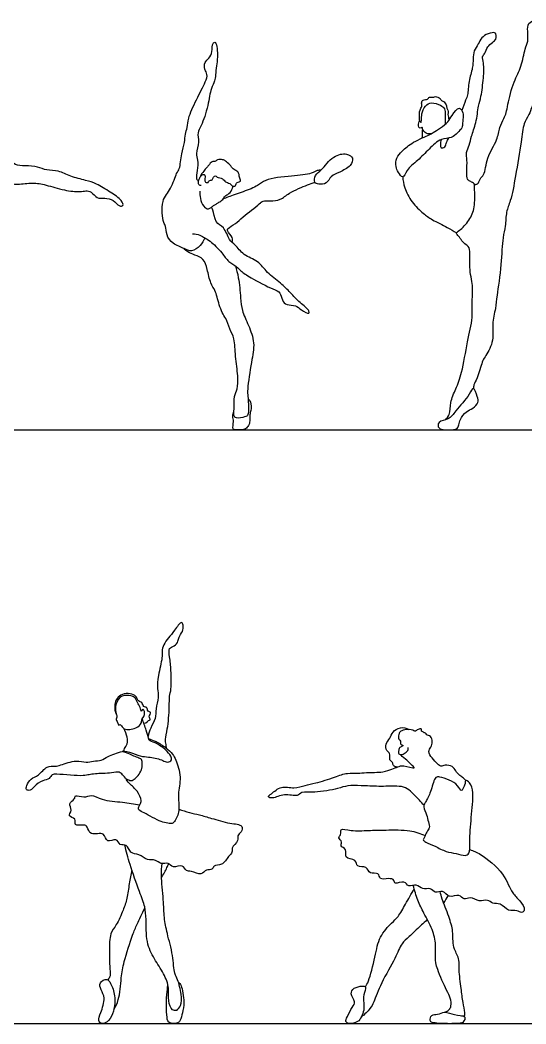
# Model space of a CAD drawing. Header units: millimetres. Extents: x 71.6 to 121.6, y 1.1 to 34.5.
# Drawn here: x 96.96 to 99.59, y 4.68 to 9.91 of the extents above; entities that cross this region are included whole.
import ezdxf

# ---------------------------------------------------------------- set-up
doc = ezdxf.new("R2010")
doc.units = ezdxf.units.MM

msp = doc.modelspace()

# ---------------------------------------------------------------- linework, layer by layer
for p, q in [((89.5772, 7.7764), (103.0033, 7.7764)), ((89.5623, 4.6846), (102.6985, 4.6846))]:
    msp.add_line(p, q)
for points, knots in [([(99.17, 7.8282), (99.1778, 7.8366), (99.1954, 7.8554), (99.1931, 7.9218), (99.2267, 7.9911), (99.2583, 8.0769), (99.2836, 8.2344), (99.314, 8.3578), (99.3071, 8.4462), (99.316, 8.5295), (99.2898, 8.6169), (99.3046, 8.7291), (99.2684, 8.7408), (99.2372, 8.788), (99.2219, 8.8019), (99.2479, 8.8156), (99.2985, 8.8683), (99.3247, 8.9343), (99.323, 9.0189), (99.319, 9.057), (99.3418, 9.0526), (99.3487, 9.086), (99.377, 9.1024), (99.3821, 9.198), (99.4429, 9.282), (99.4489, 9.3491), (99.4741, 9.3965), (99.4887, 9.429), (99.4941, 9.4737), (99.5245, 9.5922), (99.5675, 9.6637), (99.582, 9.7593), (99.6024, 9.7975), (99.5976, 9.8508), (99.5978, 9.8942), (99.6325, 9.9108), (99.6606, 9.9081), (99.6494, 9.8633), (99.6642, 9.8073), (99.6667, 9.7465), (99.6627, 9.713), (99.6437, 9.6889), (99.6222, 9.5867), (99.6392, 9.5109), (99.6071, 9.4153), (99.5746, 9.3703), (99.5644, 9.2693), (99.5362, 9.1021), (99.5125, 8.9716), (99.4841, 8.9128), (99.4851, 8.8346), (99.4657, 8.7746), (99.463, 8.6356), (99.4381, 8.4783), (99.4323, 8.4102), (99.4106, 8.3241), (99.4249, 8.2328), (99.3757, 8.1561), (99.3609, 8.1309), (99.3375, 8.0462), (99.317, 8.012), (99.3161, 7.9979), (99.3157, 7.9919)], [0, 0, 0, 0, 0.331933, 0.778735, 1.271291, 1.813627, 2.532155, 3.17567, 3.70079, 4.207294, 4.764266, 5.332258, 5.649908, 6.074637, 6.291296, 6.553829, 7.036639, 7.523298, 8.050755, 8.35581, 8.566535, 8.866903, 9.174042, 9.707985, 10.288809, 10.748515, 11.15601, 11.483073, 11.860262, 12.479542, 13.01764, 13.559092, 13.930274, 14.338331, 14.697324, 15.028098, 15.27957, 15.623059, 16.067913, 16.511172, 16.825117, 17.130492, 17.693697, 18.210962, 18.760227, 19.176169, 19.731019, 20.485797, 21.135528, 21.587575, 22.070146, 22.516954, 23.187777, 23.905925, 24.374982, 24.89543, 25.44383, 25.958667, 26.279712, 26.804151, 27.165034, 27.406701, 27.406701, 27.406701, 27.406701]), ([(99.3241, 9.0526), (99.3216, 9.0558), (99.3165, 9.0624), (99.2962, 9.0711), (99.2821, 9.0811), (99.2811, 9.1215), (99.2843, 9.1806), (99.2752, 9.2206), (99.297, 9.2596), (99.3044, 9.3071), (99.3325, 9.3751), (99.3403, 9.4639), (99.3573, 9.5122), (99.369, 9.6082), (99.3722, 9.6814), (99.3582, 9.7205), (99.379, 9.7357), (99.3864, 9.7729), (99.4151, 9.7915), (99.434, 9.8101), (99.4341, 9.8256), (99.4335, 9.8495), (99.3893, 9.8399), (99.3575, 9.8193), (99.3412, 9.7847), (99.3167, 9.75), (99.3137, 9.7071), (99.3132, 9.6583), (99.2895, 9.5933), (99.2879, 9.5198), (99.2749, 9.4935), (99.2629, 9.4563), (99.2564, 9.4384)], [0, 0, 0, 0, 0.197497, 0.459092, 0.68113, 1.028285, 1.472399, 1.82891, 2.192065, 2.582089, 3.071816, 3.600033, 4.010268, 4.564263, 5.059961, 5.393918, 5.654971, 5.993227, 6.324185, 6.605273, 6.826934, 7.058313, 7.401363, 7.75642, 8.101203, 8.466334, 8.830877, 9.222703, 9.701011, 10.177066, 10.486772, 10.914812, 10.914812, 10.914812, 10.914812]), ([(97.9174, 8.776), (97.9124, 8.761), (97.8974, 8.7336), (97.8488, 8.7003), (97.8101, 8.7216), (97.7505, 8.7432), (97.7157, 8.7877), (97.7177, 8.8384), (97.6985, 8.8541), (97.6869, 8.9757), (97.7451, 9.0261), (97.7679, 9.1142), (97.7898, 9.1347), (97.7939, 9.2158), (97.8154, 9.2705), (97.8137, 9.3152), (97.8298, 9.352), (97.8296, 9.402), (97.874, 9.4955), (97.92, 9.5833), (97.9347, 9.627), (97.9145, 9.6518), (97.9142, 9.6915), (97.9414, 9.71), (97.9586, 9.7436), (97.9546, 9.7894), (97.9815, 9.8016), (97.9852, 9.7118), (97.979, 9.674), (97.9731, 9.6247), (97.971, 9.5917), (97.9468, 9.5512), (97.9364, 9.4645), (97.9028, 9.3614), (97.8765, 9.3248), (97.8912, 9.2746), (97.8701, 9.2151), (97.882, 9.1812), (97.8811, 9.1282), (97.8702, 9.0828), (97.8808, 9.0736), (97.8847, 9.0697)], [0, 0, 0, 0, 0.395246, 0.807788, 1.172401, 1.62871, 2.053249, 2.437206, 2.713855, 3.311264, 3.826752, 4.350816, 4.662158, 5.16443, 5.615809, 5.989502, 6.34242, 6.73925, 7.327181, 7.911481, 8.27527, 8.583708, 8.923724, 9.24001, 9.593272, 9.972467, 10.175232, 10.675408, 11.069271, 11.460763, 11.787673, 12.165828, 12.711666, 13.311811, 13.681165, 14.080024, 14.526455, 14.866101, 15.287768, 15.668516, 15.901443, 15.901443, 15.901443, 15.901443]), ([(99.0967, 9.3179), (99.088, 9.3164), (99.0689, 9.3164), (99.0494, 9.3404), (99.0508, 9.3553), (99.0436, 9.3465), (99.031, 9.3449), (99.0285, 9.3737), (99.0377, 9.3881), (99.0422, 9.3716), (99.0476, 9.3921), (99.044, 9.4224), (99.0626, 9.4648), (99.0982, 9.4845), (99.145, 9.4679), (99.1692, 9.4498), (99.1675, 9.4164), (99.1695, 9.3834), (99.1684, 9.3662)], [0, 0, 0, 0, 0.292332, 0.598318, 0.76914, 0.920977, 1.089625, 1.381486, 1.567447, 1.724512, 1.92073, 2.248339, 2.623288, 2.967312, 3.356843, 3.652319, 3.964566, 4.371008, 4.371008, 4.371008, 4.371008]), ([(99.0366, 9.3836), (99.0356, 9.3913), (99.0347, 9.4064), (99.0348, 9.4414), (99.0498, 9.4605), (99.0442, 9.4818), (99.0533, 9.4957), (99.0788, 9.4953), (99.0852, 9.512), (99.1106, 9.5053), (99.1171, 9.5145), (99.1451, 9.5037), (99.1484, 9.4885), (99.1664, 9.4861), (99.1765, 9.4632), (99.1777, 9.4475), (99.1871, 9.4345), (99.1802, 9.418), (99.1877, 9.4043), (99.1874, 9.3913), (99.1868, 9.385)], [0, 0, 0, 0, 0.273285, 0.602396, 0.874275, 1.126122, 1.336664, 1.605941, 1.820684, 2.083862, 2.25767, 2.544805, 2.756379, 2.97681, 3.249616, 3.477231, 3.692094, 3.91713, 4.134818, 4.382396, 4.382396, 4.382396, 4.382396]), ([(98.9477, 9.0939), (98.9556, 9.0944), (98.9692, 9.1345), (99.0274, 9.1789), (99.084, 9.2373), (99.1439, 9.2958), (99.2024, 9.2927), (99.2321, 9.3227), (99.2592, 9.3472), (99.259, 9.3747), (99.2625, 9.4007), (99.2633, 9.4261), (99.2434, 9.4672), (99.2011, 9.4112), (99.1857, 9.3781), (99.146, 9.349), (99.1053, 9.3231), (99.0868, 9.3115), (98.9996, 9.2764), (98.9461, 9.23), (98.9137, 9.1951), (98.9102, 9.1456), (98.9229, 9.1187), (98.9407, 9.0934), (98.9477, 9.0939)], [0, 0, 0, 0, 0.355619, 0.849947, 1.370623, 1.877953, 2.289751, 2.648465, 2.981817, 3.268531, 3.555923, 3.852502, 4.157288, 4.570227, 4.932992, 5.32644, 5.711866, 5.981376, 6.520588, 7.010192, 7.391277, 7.770369, 8.09595, 8.414339, 8.414339, 8.414339, 8.414339]), ([(99.0499, 9.2962), (99.0502, 9.3042), (99.0508, 9.3202), (99.0514, 9.3347), (99.0518, 9.342)], [0, 0, 0, 0, 0.2774792, 0.5416221, 0.5416221, 0.5416221, 0.5416221]), ([(99.1475, 9.287), (99.1445, 9.2786), (99.144, 9.2618), (99.1453, 9.2407), (99.1715, 9.2477), (99.1743, 9.2745), (99.1836, 9.2884), (99.1879, 9.2957)], [0, 0, 0, 0, 0.293216, 0.518364, 0.76071, 1.044839, 1.329849, 1.329849, 1.329849, 1.329849]), ([(96.6433, 8.9808), (96.6518, 8.9845), (96.6699, 8.9914), (96.7014, 9.034), (96.7584, 9.0416), (96.8073, 9.0872), (96.88, 9.063), (96.9436, 9.0514), (97.0221, 9.0652), (97.0927, 9.0525), (97.1839, 9.0218), (97.2648, 9.0149), (97.2978, 9.0218), (97.3294, 9.019), (97.3555, 8.9772), (97.3976, 8.9851), (97.4437, 8.975), (97.4679, 8.94), (97.4982, 8.9404), (97.4837, 8.9775), (97.4243, 9.0138), (97.3555, 9.0592), (97.2975, 9.0759), (97.2187, 9.0934), (97.1581, 9.1279), (97.0946, 9.1254), (97.0486, 9.1469), (96.9845, 9.1518), (96.9297, 9.1523), (96.9014, 9.1854), (96.8441, 9.2094), (96.8138, 9.2117), (96.7985, 9.2113)], [0, 0, 0, 0, 0.303916, 0.707785, 1.139706, 1.588966, 2.071466, 2.542285, 3.048017, 3.537307, 4.110987, 4.627603, 4.957045, 5.263586, 5.641432, 6.002174, 6.392609, 6.763398, 7.010912, 7.309387, 7.800718, 8.326511, 8.776364, 9.291693, 9.774216, 10.221867, 10.630409, 11.094834, 11.51029, 11.87995, 12.32793, 12.719084, 12.719084, 12.719084, 12.719084]), ([(98.4906, 9.0656), (98.494, 9.0587), (98.5116, 9.0533), (98.5539, 9.0554), (98.5729, 9.1), (98.6204, 9.1174), (98.6772, 9.1466), (98.6949, 9.193), (98.6545, 9.2188), (98.5819, 9.206), (98.5285, 9.128), (98.4913, 9.1067), (98.4864, 9.0741), (98.4906, 9.0656)], [0, 0, 0, 0, 0.27509, 0.630156, 1.004967, 1.410909, 1.871039, 2.230113, 2.578496, 3.054815, 3.605227, 3.981119, 4.3217, 4.3217, 4.3217, 4.3217]), ([(97.8996, 9.0492), (97.8963, 9.0486), (97.8869, 9.0469), (97.8818, 9.0715), (97.8934, 9.0926), (97.9058, 9.1072), (97.9232, 9.1044), (97.9152, 9.0778), (97.9227, 9.0626), (97.9363, 9.0632), (97.9383, 9.0748), (97.9583, 9.0764), (97.9611, 9.0911), (97.9739, 9.1039), (97.9809, 9.088), (98.0127, 9.0887), (98.0234, 9.0645), (98.0487, 9.0624), (98.0635, 9.0413), (98.0792, 9.0481), (98.0829, 9.0664), (98.1106, 9.0683), (98.0943, 9.093), (98.0988, 9.1098), (98.0843, 9.1253), (98.0642, 9.1327), (98.0496, 9.1577), (98.0251, 9.1758), (98.0114, 9.1845), (97.9831, 9.1851), (97.9716, 9.1708), (97.9539, 9.1769), (97.938, 9.1512), (97.9239, 9.1405), (97.9089, 9.1164), (97.8956, 9.104), (97.8947, 9.0962), (97.8945, 9.0928)], [0, 0, 0, 0, 0.182211, 0.440617, 0.728628, 0.972241, 1.162239, 1.443545, 1.666964, 1.847243, 2.023823, 2.257299, 2.475705, 2.683486, 2.881234, 3.18747, 3.462406, 3.740309, 4.012654, 4.214437, 4.451127, 4.698671, 4.963593, 5.2011, 5.447656, 5.710297, 6.017358, 6.331235, 6.565046, 6.856782, 7.087383, 7.306621, 7.602804, 7.85478, 8.158103, 8.400671, 8.584924, 8.584924, 8.584924, 8.584924]), ([(98.5228, 9.1291), (98.5162, 9.1287), (98.5014, 9.1278), (98.4692, 9.1064), (98.3693, 9.0982), (98.2327, 9.0842), (98.1956, 9.0452), (98.1185, 9.0161), (98.0416, 8.9899), (98.022, 8.9816), (98.0126, 8.9777)], [0, 0, 0, 0, 0.255941, 0.593124, 1.177078, 1.845778, 2.254853, 2.77497, 3.293095, 3.610363, 3.610363, 3.610363, 3.610363]), ([(97.8918, 9.0185), (97.891, 9.006), (97.8931, 8.9811), (97.9068, 8.9387), (97.9368, 8.9224), (97.951, 8.9349), (97.9631, 8.944), (97.9783, 8.9513), (97.9904, 8.9618), (98.0132, 8.9736), (98.0213, 8.9963), (98.0456, 9.0024), (98.0625, 9.0337), (98.0643, 9.0413), (98.0652, 9.0452)], [0, 0, 0, 0, 0.353346, 0.733982, 1.039713, 1.269521, 1.495604, 1.727313, 1.959156, 2.244853, 2.513074, 2.791128, 3.122637, 3.321624, 3.321624, 3.321624, 3.321624]), ([(98.0611, 8.7517), (98.0626, 8.7601), (98.0667, 8.7784), (98.0336, 8.8094), (98.036, 8.8273), (98.0827, 8.8514), (98.1132, 8.885), (98.2021, 8.9505), (98.2189, 8.9703), (98.2608, 8.9682), (98.3143, 8.9717), (98.3555, 9.0127), (98.4524, 9.0517), (98.4775, 9.0611), (98.4906, 9.0656)], [0, 0, 0, 0, 0.290188, 0.658728, 0.869517, 1.261049, 1.680827, 2.275403, 2.562548, 2.916546, 3.328003, 3.768437, 4.347984, 4.718475, 4.718475, 4.718475, 4.718475]), ([(98.9477, 9.0939), (98.9491, 9.0746), (98.9555, 9.0354), (98.993, 8.9606), (99.0546, 8.9029), (99.0995, 8.8689), (99.181, 8.8313), (99.2117, 8.8122), (99.2275, 8.8025)], [0, 0, 0, 0, 0.430936, 0.94679, 1.461576, 1.893473, 2.421471, 2.843983, 2.843983, 2.843983, 2.843983]), ([(97.8537, 8.7971), (97.8667, 8.7973), (97.8932, 8.7931), (97.9178, 8.7747), (97.9478, 8.7599), (98.0091, 8.699), (98.0377, 8.651), (98.0849, 8.6271), (98.1052, 8.6011), (98.1586, 8.5664), (98.2693, 8.5085), (98.3133, 8.4946), (98.3177, 8.4505), (98.3437, 8.4234), (98.3928, 8.4267), (98.4169, 8.4007), (98.4629, 8.3759), (98.4623, 8.4013), (98.4098, 8.4391), (98.3639, 8.4906), (98.3125, 8.5417), (98.2408, 8.5922), (98.1981, 8.6588), (98.1192, 8.682), (98.0785, 8.7404), (98.0427, 8.7628), (98.0214, 8.8356), (97.9687, 8.8511), (97.9641, 8.9224), (97.9543, 8.9301), (97.9509, 8.9346)], [0, 0, 0, 0, 0.359797, 0.668959, 1.000777, 1.530248, 1.970604, 2.37135, 2.690559, 3.1505, 3.800677, 4.172623, 4.526752, 4.862222, 5.242736, 5.60029, 5.969565, 6.165615, 6.620228, 7.109716, 7.598283, 8.134179, 8.637436, 9.146513, 9.617276, 9.98892, 10.463845, 10.868619, 11.321505, 11.557978, 11.557978, 11.557978, 11.557978]), ([(98.0769, 8.6295), (98.083, 8.6094), (98.0946, 8.57), (98.105, 8.4624), (98.1087, 8.3976), (98.1469, 8.3197), (98.1807, 8.227), (98.1604, 8.131), (98.1384, 7.9921), (98.142, 7.9508), (98.1453, 7.9119), (98.1479, 7.8528), (98.1263, 7.8423), (98.0822, 7.8337), (98.067, 7.8488), (98.0713, 7.8865), (98.0686, 7.9518), (98.0896, 7.9886), (98.0925, 8.0602), (98.0746, 8.1568), (98.0757, 8.251), (98.047, 8.2989), (98.0289, 8.3587), (98.0049, 8.3842), (97.9811, 8.4685), (97.9726, 8.5012), (97.9452, 8.5408), (97.9315, 8.6112), (97.9149, 8.6687), (97.8669, 8.6863), (97.8287, 8.7001), (97.8157, 8.7135), (97.81, 8.7202)], [0, 0, 0, 0, 0.456133, 1.046033, 1.513836, 2.041263, 2.600723, 3.182088, 3.858419, 4.222198, 4.585214, 5.008696, 5.273668, 5.648571, 5.880081, 6.226113, 6.689238, 7.058102, 7.530932, 8.11303, 8.663309, 9.092867, 9.530899, 9.880549, 10.407609, 10.749216, 11.134113, 11.62664, 12.058763, 12.454575, 12.819855, 13.114464, 13.114464, 13.114464, 13.114464]), ([(99.1378, 7.786), (99.1294, 7.7937), (99.1307, 7.8241), (99.1909, 7.8268), (99.2235, 7.8775), (99.2937, 7.9515), (99.3166, 8.0111), (99.3369, 7.9462), (99.3456, 7.9189), (99.3131, 7.885), (99.2777, 7.8745), (99.2451, 7.8312), (99.2417, 7.8042), (99.2331, 7.7798), (99.2039, 7.7757), (99.1503, 7.7745), (99.1378, 7.786)], [0, 0, 0, 0, 0.309004, 0.70739, 1.144537, 1.738197, 2.086828, 2.473811, 2.786886, 3.145046, 3.496518, 3.899245, 4.199051, 4.457326, 4.760041, 5.219243, 5.219243, 5.219243, 5.219243]), ([(98.1432, 7.9374), (98.1479, 7.9326), (98.1585, 7.923), (98.1597, 7.8751), (98.1494, 7.856), (98.1547, 7.8137), (98.1425, 7.793), (98.1256, 7.7744), (98.0838, 7.7768), (98.059, 7.7771), (98.0707, 7.8212), (98.0606, 7.8468), (98.0661, 7.8641), (98.0693, 7.8718)], [0, 0, 0, 0, 0.258267, 0.639233, 0.917647, 1.278945, 1.557171, 1.847766, 2.246902, 2.473038, 2.803996, 3.105079, 3.39297, 3.39297, 3.39297, 3.39297]), ([(97.7181, 6.1179), (97.7174, 6.1247), (97.7166, 6.1389), (97.71, 6.1674), (97.7261, 6.2206), (97.7347, 6.3307), (97.732, 6.3898), (97.7456, 6.4277), (97.7425, 6.5245), (97.7362, 6.5892), (97.7267, 6.6418), (97.7605, 6.6489), (97.7814, 6.6748), (97.7801, 6.6984), (97.805, 6.7253), (97.8067, 6.7559), (97.7975, 6.7857), (97.7569, 6.7278), (97.731, 6.6944), (97.7016, 6.6583), (97.6942, 6.6208), (97.6978, 6.5876), (97.6742, 6.4959), (97.6686, 6.4307), (97.6807, 6.383), (97.6598, 6.3241), (97.6661, 6.2729), (97.633, 6.2244), (97.6261, 6.1948), (97.6224, 6.1801)], [0, 0, 0, 0, 0.261513, 0.558993, 0.986675, 1.599305, 2.036147, 2.393891, 2.953864, 3.442235, 3.820268, 4.123712, 4.442846, 4.714171, 5.050812, 5.376146, 5.610569, 6.036455, 6.443381, 6.826693, 7.169393, 7.50118, 8.058324, 8.530542, 8.92431, 9.369478, 9.778931, 10.207436, 10.595815, 10.595815, 10.595815, 10.595815]), ([(97.6006, 6.2488), (97.6183, 6.2509), (97.6229, 6.265), (97.6382, 6.2643), (97.6215, 6.2831), (97.6443, 6.3072), (97.6167, 6.3079), (97.6223, 6.3344), (97.5948, 6.3307), (97.5943, 6.3611), (97.5694, 6.3606), (97.5633, 6.3913), (97.5283, 6.4044), (97.4886, 6.4032), (97.4599, 6.379), (97.4495, 6.3563), (97.4479, 6.3163), (97.4539, 6.303), (97.457, 6.2965)], [0, 0, 0, 0, 0.247106, 0.432256, 0.685673, 0.978851, 1.221369, 1.485492, 1.75012, 2.044309, 2.309396, 2.624502, 2.988059, 3.375122, 3.738274, 4.048854, 4.430479, 4.718267, 4.718267, 4.718267, 4.718267]), ([(97.5922, 6.2713), (97.5897, 6.2686), (97.5911, 6.2475), (97.5612, 6.2189), (97.4965, 6.2108), (97.4822, 6.2375), (97.4784, 6.2433), (97.4683, 6.2352), (97.4646, 6.254), (97.4534, 6.2703), (97.463, 6.2803), (97.4551, 6.299), (97.4492, 6.3364), (97.4705, 6.392), (97.5246, 6.3956), (97.5548, 6.3861), (97.5668, 6.3545), (97.5829, 6.3355), (97.5865, 6.3032), (97.5903, 6.3194), (97.5991, 6.322), (97.605, 6.309), (97.6067, 6.2891), (97.5922, 6.2713)], [0, 0, 0, 0, 0.276778, 0.671046, 1.150972, 1.462137, 1.598249, 1.770692, 2.011987, 2.2836, 2.482514, 2.743327, 3.128274, 3.580904, 4.01267, 4.349591, 4.692624, 5.025708, 5.310882, 5.490571, 5.652708, 5.869575, 6.19672, 6.19672, 6.19672, 6.19672]), ([(97.6253, 6.1682), (97.6408, 6.1623), (97.6649, 6.1549), (97.7162, 6.1215), (97.7509, 6.089), (97.7698, 6.0556), (97.7985, 5.9649), (97.7735, 5.8796), (97.7911, 5.7938), (97.77, 5.7511), (97.754, 5.7294), (97.7428, 5.7217), (97.6767, 5.7376), (97.5988, 5.7854), (97.5649, 5.798), (97.5818, 5.8275), (97.5918, 5.8469), (97.5668, 5.8994), (97.5291, 5.9289), (97.5005, 5.9642), (97.5299, 5.9472), (97.5533, 5.9541), (97.5951, 6.0017), (97.5936, 6.064), (97.568, 6.0676), (97.5139, 6.0947), (97.4941, 6.099), (97.4875, 6.1016), (97.4908, 6.1079), (97.5458, 6.0915), (97.5925, 6.0737), (97.6333, 6.073), (97.6684, 6.0648), (97.6988, 6.0563), (97.7223, 6.0412), (97.7496, 6.0562), (97.7411, 6.0794), (97.7155, 6.1119), (97.6624, 6.1478), (97.627, 6.158), (97.6249, 6.1722), (97.6125, 6.215), (97.5998, 6.2518), (97.5922, 6.2713)], [-3.637125, -3.637125, -3.637125, -3.637125, -3.28486, -2.835827, -2.443525, -2.090364, -1.543136, -0.996048, -0.470556, 0, 0, 0.230037, 0.692216, 1.261799, 1.560538, 1.854994, 2.120702, 2.536906, 2.970117, 3.269576, 3.518614, 3.799131, 4.252232, 4.670535, 4.939032, 5.3817, 5.678626, 5.678626, 5.816923, 6.217009, 6.641459, 7.003866, 7.348405, 7.672367, 7.967052, 8.245958, 8.522552, 8.895244, 9.356647, 9.686999, 9.881523, 10.257425, 10.713141, 10.713141, 10.713141, 10.713141]), ([(97.4965, 6.104), (97.4974, 6.1082), (97.4983, 6.1173), (97.5191, 6.142), (97.5145, 6.1759), (97.5049, 6.2072), (97.4964, 6.2212)], [0, 0, 0, 0, 0.207137, 0.518202, 0.849658, 1.253473, 1.253473, 1.253473, 1.253473]), ([(98.9205, 6.0202), (98.913, 6.0201), (98.8946, 6.0246), (98.8987, 6.0466), (98.8745, 6.0548), (98.8858, 6.0943), (98.8617, 6.103), (98.857, 6.143), (98.883, 6.1691), (98.8931, 6.2048), (98.9356, 6.2317), (98.9667, 6.2228), (98.9798, 6.2158)], [0, 0, 0, 0, 0.285821, 0.532705, 0.797382, 1.141078, 1.413111, 1.764183, 2.122981, 2.483659, 2.887525, 3.289726, 3.289726, 3.289726, 3.289726]), ([(99.2755, 5.9512), (99.2704, 5.9564), (99.2599, 5.9668), (99.2399, 5.9786), (99.2242, 6.0001), (99.2084, 6.0263), (99.1686, 6.0337), (99.1465, 6.0202), (99.1285, 6.0379), (99.1001, 6.066), (99.0781, 6.1003), (99.096, 6.1242), (99.1036, 6.1509), (99.0965, 6.1832), (99.0723, 6.1859), (99.0684, 6.1978), (99.058, 6.1978), (99.0537, 6.2053), (99.0437, 6.2057), (99.0479, 6.2162), (99.0406, 6.2223), (99.0237, 6.214), (99.0106, 6.2037), (99.0007, 6.216), (98.9579, 6.2172), (98.9328, 6.2048), (98.9266, 6.1911), (98.9238, 6.1626), (98.9408, 6.158), (98.9305, 6.1379), (98.9548, 6.1335), (98.9427, 6.1268), (98.9294, 6.122), (98.9282, 6.1119), (98.9226, 6.0912), (98.9396, 6.0819), (98.9617, 6.0932), (98.9791, 6.1101), (98.9768, 6.1181), (98.9759, 6.1213)], [0, 0, 0, 0, 0.282031, 0.569561, 0.87762, 1.205566, 1.572882, 1.85663, 2.132318, 2.524972, 2.888719, 3.193663, 3.514341, 3.838303, 4.110232, 4.303162, 4.480309, 4.650485, 4.812196, 4.985738, 5.140311, 5.3979, 5.625993, 5.83474, 6.223731, 6.535201, 6.766742, 7.069334, 7.279794, 7.515425, 7.748654, 7.915006, 8.142591, 8.328493, 8.591652, 8.818487, 9.11634, 9.4033, 9.593299, 9.593299, 9.593299, 9.593299]), ([(97.5099, 5.9569), (97.5041, 5.9655), (97.4897, 5.9799), (97.4722, 5.998), (97.4309, 5.9874), (97.3484, 5.9862), (97.3171, 5.9808), (97.2824, 5.9732), (97.2199, 5.9784), (97.1506, 5.983), (97.1212, 5.9847), (97.1098, 5.9546), (97.0721, 5.9523), (97.0292, 5.9213), (97.0137, 5.8958), (96.9842, 5.9006), (96.9907, 5.9266), (97.0117, 5.9634), (97.0552, 5.9739), (97.0923, 6.0289), (97.1391, 6.022), (97.1688, 6.0302), (97.2478, 6.0608), (97.2986, 6.0404), (97.338, 6.0534), (97.3808, 6.0519), (97.4136, 6.079), (97.4624, 6.0944), (97.4884, 6.1017)], [0, 0, 0, 0, 0.32035, 0.587651, 0.953372, 1.480239, 1.8058, 2.134985, 2.598146, 3.08472, 3.371743, 3.660459, 4.002746, 4.42024, 4.725892, 4.984299, 5.246444, 5.613695, 5.992406, 6.440678, 6.807024, 7.132543, 7.65133, 8.069312, 8.430313, 8.794037, 9.164139, 9.662913, 9.662913, 9.662913, 9.662913]), ([(99.0587, 5.8211), (99.0509, 5.8303), (99.0351, 5.8484), (98.9965, 5.8861), (98.964, 5.9169), (98.9146, 5.9216), (98.8211, 5.9183), (98.7349, 5.9236), (98.6603, 5.9258), (98.6095, 5.9064), (98.4931, 5.8843), (98.4223, 5.8952), (98.4008, 5.8634), (98.3295, 5.8859), (98.2753, 5.8536), (98.2408, 5.8647), (98.2682, 5.8833), (98.315, 5.9259), (98.3823, 5.9055), (98.4411, 5.9273), (98.4959, 5.9353), (98.5942, 5.9673), (98.6569, 5.9916), (98.7141, 5.9862), (98.7587, 5.9932), (98.8447, 5.9912), (98.8896, 6.0095), (98.9242, 6.0207), (98.9485, 6.0338), (99.0203, 6.0068), (98.9943, 6.0312), (98.9703, 6.0568), (98.9488, 6.0712), (98.9376, 6.0853)], [0, 0, 0, 0, 0.36197, 0.803996, 1.197945, 1.608837, 2.192122, 2.765499, 3.269326, 3.716252, 4.375495, 4.867791, 5.189661, 5.681883, 6.16473, 6.442504, 6.724599, 7.197395, 7.683992, 8.148068, 8.601605, 9.211818, 9.712177, 10.150048, 10.56189, 11.115467, 11.539744, 11.887204, 12.220413, 12.669204, 12.908954, 13.286557, 13.661149, 13.661149, 13.661149, 13.661149]), ([(99.2755, 5.9512), (99.2791, 5.953), (99.3018, 5.9361), (99.3192, 5.8828), (99.3038, 5.7563), (99.2947, 5.639), (99.2996, 5.5694), (99.271, 5.5557), (99.2238, 5.5723), (99.1725, 5.5772), (99.1181, 5.6088), (99.0712, 5.6269), (99.0502, 5.6411), (99.0644, 5.6561), (99.0698, 5.6835), (99.0916, 5.7024), (99.0807, 5.736), (99.0734, 5.7708), (99.0549, 5.8114), (99.0608, 5.8285), (99.0729, 5.848), (99.0982, 5.8988), (99.114, 5.9724), (99.143, 5.9686), (99.1921, 5.9538), (99.2333, 5.9297), (99.2538, 5.8904), (99.2616, 5.9094), (99.2748, 5.9313), (99.2725, 5.9496), (99.2755, 5.9512)], [0, 0, 0, 0, 0.291129, 0.737886, 1.419204, 2.095671, 2.56549, 2.852831, 3.269322, 3.706531, 4.185256, 4.620506, 4.87916, 5.117192, 5.436791, 5.741447, 6.076412, 6.451552, 6.844314, 7.084624, 7.360468, 7.829395, 8.32702, 8.602848, 9.033596, 9.468962, 9.81177, 10.016721, 10.340174, 10.591998, 10.591998, 10.591998, 10.591998]), ([(97.7833, 5.8003), (97.8011, 5.7942), (97.8372, 5.7828), (97.8913, 5.772), (97.9542, 5.753), (98.0428, 5.7256), (98.1191, 5.7218), (98.1101, 5.6798), (98.0842, 5.6651), (98.0967, 5.6356), (98.0532, 5.6007), (98.0644, 5.5759), (98.0382, 5.5559), (98.012, 5.5042), (97.9624, 5.5123), (97.9588, 5.481), (97.9224, 5.491), (97.9005, 5.4516), (97.8494, 5.4823), (97.8193, 5.4749), (97.8054, 5.5182), (97.7505, 5.4899), (97.7297, 5.5267), (97.6881, 5.5112), (97.6631, 5.5417), (97.6157, 5.5317), (97.5782, 5.5704), (97.5278, 5.5673), (97.5155, 5.6221), (97.4729, 5.6079), (97.4612, 5.6565), (97.4032, 5.6182), (97.4001, 5.6902), (97.3205, 5.6572), (97.3082, 5.7109), (97.2902, 5.7211), (97.2316, 5.7104), (97.2523, 5.7554), (97.1989, 5.7618), (97.2328, 5.796), (97.2027, 5.8315), (97.2439, 5.8507), (97.2393, 5.8784), (97.2923, 5.857), (97.3277, 5.8817), (97.3852, 5.8444), (97.4914, 5.8392), (97.5495, 5.828), (97.5794, 5.8235)], [0, 0, 0, 0, 0.432602, 0.855963, 1.322169, 1.895111, 2.352227, 2.660412, 2.952339, 3.239562, 3.640291, 3.90092, 4.211852, 4.638219, 4.999383, 5.259312, 5.566639, 5.905233, 6.31433, 6.613605, 6.935728, 7.329348, 7.656027, 8.000871, 8.333822, 8.709318, 9.116873, 9.496436, 9.870637, 10.193386, 10.523902, 10.901043, 11.272202, 11.721012, 12.088439, 12.349586, 12.728877, 13.032082, 13.360046, 13.67601, 14.012638, 14.350369, 14.584291, 14.964006, 15.323188, 15.771121, 16.365088, 16.913894, 16.913894, 16.913894, 16.913894]), ([(99.2966, 5.5904), (99.3161, 5.5836), (99.3556, 5.5696), (99.4785, 5.4707), (99.5133, 5.3629), (99.5567, 5.33), (99.5904, 5.2766), (99.5648, 5.257), (99.5426, 5.2788), (99.4949, 5.2643), (99.4592, 5.3149), (99.4153, 5.3053), (99.3908, 5.3343), (99.345, 5.3152), (99.3019, 5.3484), (99.265, 5.325), (99.2429, 5.3648), (99.1877, 5.3328), (99.1595, 5.3836), (99.115, 5.36), (99.0938, 5.395), (99.0486, 5.3775), (99.0218, 5.4168), (98.9757, 5.3899), (98.9599, 5.4351), (98.9045, 5.4049), (98.9061, 5.4353), (98.8735, 5.4428), (98.8255, 5.4302), (98.8265, 5.4753), (98.7718, 5.4584), (98.7644, 5.5073), (98.7049, 5.4954), (98.7093, 5.543), (98.6382, 5.542), (98.6627, 5.5953), (98.6172, 5.6059), (98.6382, 5.6311), (98.607, 5.6522), (98.6307, 5.6678), (98.6173, 5.7053), (98.6862, 5.6847), (98.7709, 5.6913), (98.8602, 5.6924), (98.9864, 5.6948), (99.0393, 5.6745), (99.0651, 5.6635)], [0, 0, 0, 0, 0.473436, 1.218834, 1.851077, 2.29962, 2.741331, 3.005811, 3.309923, 3.705868, 4.146422, 4.520965, 4.856969, 5.250883, 5.671612, 6.018454, 6.359123, 6.779238, 7.17708, 7.547693, 7.883399, 8.261194, 8.632911, 9.007874, 9.35056, 9.751357, 9.997861, 10.328518, 10.715338, 11.027859, 11.407276, 11.76562, 12.162389, 12.498529, 12.920611, 13.28822, 13.619823, 13.890633, 14.198554, 14.466475, 14.761121, 15.195011, 15.767609, 16.345065, 17.013997, 17.566186, 17.566186, 17.566186, 17.566186]), ([(97.7718, 4.7533), (97.7643, 4.7527), (97.7443, 4.7504), (97.724, 4.807), (97.7348, 4.8699), (97.7059, 4.9469), (97.6534, 5.0213), (97.6109, 5.1079), (97.6131, 5.2263), (97.6083, 5.293), (97.5763, 5.3738), (97.5266, 5.5143), (97.5096, 5.5802), (97.5014, 5.6141)], [0, 0, 0, 0, 0.272351, 0.683222, 1.14876, 1.660064, 2.209309, 2.775769, 3.39466, 3.860183, 4.392039, 5.093947, 5.683054, 5.683054, 5.683054, 5.683054]), ([(97.7718, 4.7533), (97.78, 4.7604), (97.7978, 4.7783), (97.7968, 4.8378), (97.7793, 4.9138), (97.7565, 4.9453), (97.7536, 5.0432), (97.7215, 5.1525), (97.7052, 5.2372), (97.7036, 5.3291), (97.6891, 5.4554), (97.6936, 5.4973), (97.6955, 5.5182)], [0, 0, 0, 0, 0.329347, 0.767971, 1.272645, 1.625429, 2.180702, 2.806092, 3.334277, 3.892643, 4.536481, 4.992911, 4.992911, 4.992911, 4.992911]), ([(97.6927, 5.4446), (97.7028, 5.462), (97.7151, 5.4849), (97.727, 5.5103), (97.7299, 5.5167)], [0, 0, 0, 0, 0.4467061, 0.5945244, 0.5945244, 0.5945244, 0.5945244]), ([(97.5383, 5.4839), (97.5332, 5.4602), (97.5232, 5.4137), (97.5153, 5.3357), (97.4934, 5.2755), (97.4599, 5.1972), (97.4214, 5.1547), (97.4221, 5.0635), (97.4211, 4.989), (97.4293, 4.933), (97.418, 4.9184), (97.4133, 4.912)], [0, 0, 0, 0, 0.490002, 0.993015, 1.460526, 1.983868, 2.41362, 2.948986, 3.46328, 3.879694, 4.160422, 4.160422, 4.160422, 4.160422]), ([(98.7538, 4.8751), (98.7596, 4.8849), (98.7725, 4.905), (98.8075, 5.0387), (98.8218, 5.1352), (98.8889, 5.209), (98.9259, 5.2397), (98.9634, 5.3092), (98.9931, 5.3597), (99.0075, 5.3866)], [0, 0, 0, 0, 0.352722, 0.992003, 1.606667, 2.185808, 2.603972, 3.12705, 3.702901, 3.702901, 3.702901, 3.702901]), ([(99.1691, 4.7443), (99.1766, 4.7469), (99.1907, 4.7565), (99.2025, 4.7761), (99.1968, 4.8205), (99.1751, 4.8579), (99.1257, 4.967), (99.1152, 5.0285), (99.1227, 5.0964), (99.1044, 5.1765), (99.0572, 5.2585), (99.0259, 5.3262), (99.0093, 5.3782), (99.0028, 5.4042)], [0, 0, 0, 0, 0.295091, 0.57455, 0.956155, 1.366001, 2.018545, 2.502724, 2.98649, 3.531004, 4.115587, 4.638155, 5.178361, 5.178361, 5.178361, 5.178361]), ([(99.2693, 4.7197), (99.2705, 4.7271), (99.2735, 4.7427), (99.2602, 4.7981), (99.2527, 4.8666), (99.2386, 4.963), (99.2465, 5.0148), (99.215, 5.0717), (99.2082, 5.1138), (99.2113, 5.1685), (99.1887, 5.241), (99.1529, 5.3322), (99.146, 5.359), (99.1425, 5.3721)], [0, 0, 0, 0, 0.28407, 0.724005, 1.241758, 1.831242, 2.267187, 2.736541, 3.129095, 3.561934, 4.096946, 4.689947, 5.074501, 5.074501, 5.074501, 5.074501]), ([(97.4445, 4.7578), (97.4538, 4.7742), (97.4736, 4.8069), (97.4824, 4.9275), (97.4948, 5.0031), (97.5411, 5.147), (97.5648, 5.1998), (97.592, 5.2592), (97.6061, 5.287)], [0, 0, 0, 0, 0.432313, 1.046185, 1.581751, 2.272071, 2.72838, 3.2852, 3.2852, 3.2852, 3.2852]), ([(99.076, 5.2257), (99.0654, 5.2162), (99.0262, 5.1809), (98.9833, 5.138), (98.9392, 5.1016), (98.9103, 5.0214), (98.8345, 4.899), (98.7987, 4.7983), (98.7801, 4.7627), (98.7497, 4.7311), (98.7325, 4.7194)], [1.000238, 1.000238, 1.000238, 1.000238, 1.205723, 1.772371, 2.208773, 2.752292, 3.443334, 4.056028, 4.43758, 4.913361, 4.913361, 4.913361, 4.913361]), ([(97.3819, 4.6846), (97.3924, 4.6828), (97.4238, 4.6999), (97.4463, 4.7499), (97.4545, 4.828), (97.4306, 4.8918), (97.4108, 4.922), (97.365, 4.9001), (97.3771, 4.8577), (97.4031, 4.8184), (97.3772, 4.7423), (97.3607, 4.702), (97.3741, 4.6859), (97.3819, 4.6846)], [0, 0, 0, 0, 0.360613, 0.786521, 1.29711, 1.772477, 2.082087, 2.430313, 2.779064, 3.16917, 3.6768, 4.049745, 4.319534, 4.319534, 4.319534, 4.319534]), ([(97.7805, 4.9007), (97.7856, 4.8949), (97.7988, 4.884), (97.8127, 4.7932), (97.8024, 4.7434), (97.7926, 4.7017), (97.7807, 4.6889), (97.7576, 4.6826), (97.7233, 4.6879), (97.7202, 4.7325), (97.7153, 4.7993), (97.7233, 4.861), (97.7246, 4.8788), (97.7254, 4.8873)], [0, 0, 0, 0, 0.277597, 0.813704, 1.247293, 1.60866, 1.836981, 2.114072, 2.421769, 2.777336, 3.264266, 3.714491, 4.00554, 4.00554, 4.00554, 4.00554]), ([(98.669, 4.6853), (98.6821, 4.6836), (98.717, 4.6904), (98.7332, 4.719), (98.7474, 4.7547), (98.7459, 4.7939), (98.7398, 4.8325), (98.7629, 4.8788), (98.7334, 4.8809), (98.6938, 4.8734), (98.6703, 4.8389), (98.7071, 4.7978), (98.6836, 4.7684), (98.6602, 4.7234), (98.6472, 4.6938), (98.6605, 4.6864), (98.669, 4.6853)], [0, 0, 0, 0, 0.403407, 0.741828, 1.110662, 1.483337, 1.871578, 2.255648, 2.517617, 2.90438, 3.250438, 3.652528, 3.994572, 4.435902, 4.749248, 5.012048, 5.012048, 5.012048, 5.012048]), ([(99.2607, 4.6898), (99.2705, 4.7011), (99.2766, 4.7231), (99.2439, 4.7269), (99.1914, 4.7364), (99.1649, 4.7493), (99.1303, 4.7295), (99.0965, 4.7342), (99.086, 4.6984), (99.1033, 4.6892), (99.1374, 4.6846), (99.223, 4.6829), (99.2543, 4.6875), (99.2607, 4.6898)], [0, 0, 0, 0, 0.295991, 0.619419, 1.089041, 1.422301, 1.803632, 2.152277, 2.483178, 2.724217, 3.095293, 3.691231, 4.06734, 4.06734, 4.06734, 4.06734])]:
    msp.add_open_spline(points, degree=3, knots=knots)
msp.add_open_spline([(99.1838, 5.3509), (99.1763, 5.3375), (99.1699, 5.3256), (99.161, 5.3129)], degree=3)

doc.saveas('drawing.dxf')
